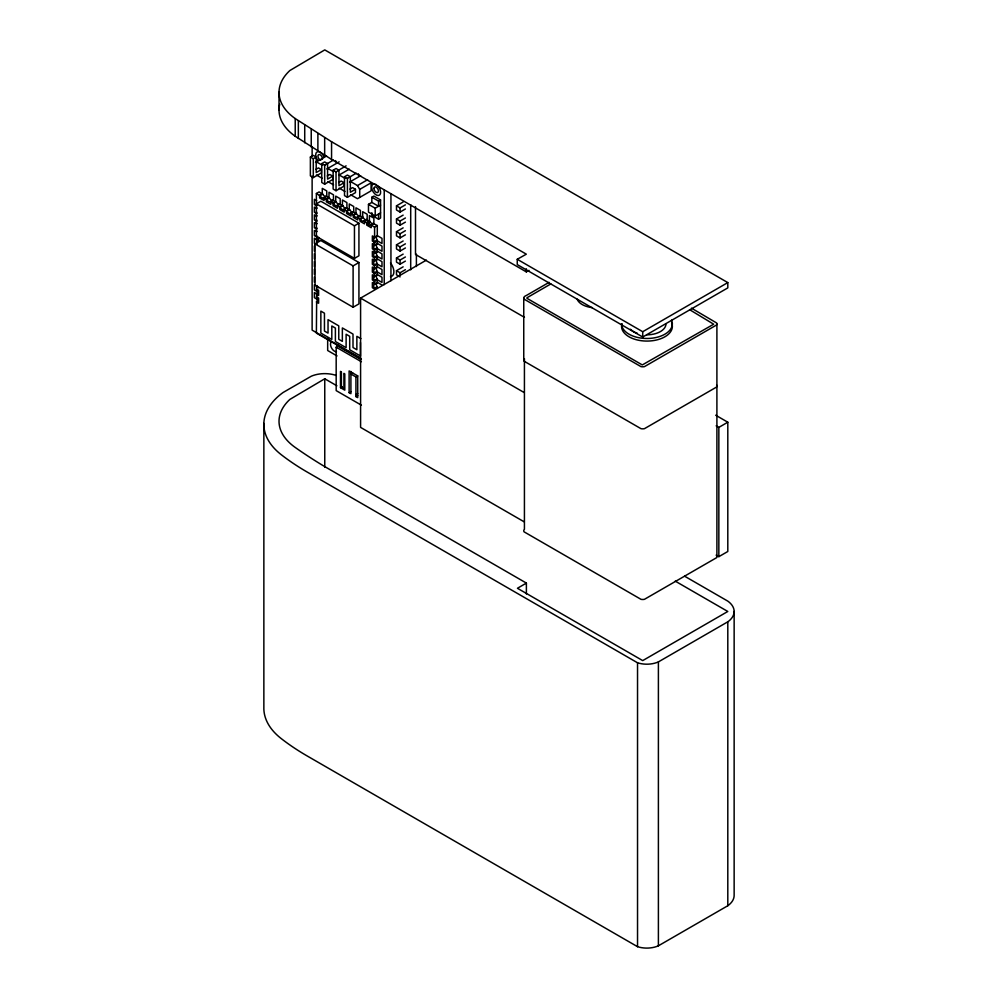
<?xml version="1.0" encoding="UTF-8"?>
<svg xmlns="http://www.w3.org/2000/svg" width="998" height="998" viewBox="0 0 998 998"><rect width="100%" height="100%" fill="white"/><g stroke="black" fill="none" stroke-linecap="round" stroke-linejoin="round"><path stroke-width="1.5" d="M526.383 593.972L526.395 583.094L324.662 466.565A549.362 317.164 0 0 1 298.352 449.636L295.221 447.441A71.494 41.28 0 0 1 289.857 399.425L324.762 378.778L336.887 385.789M381.985 285.016L377.294 282.297L374.599 283.844L372.366 282.559L372.366 287.723L374.599 289.021L374.35 288.123A3.169 1.834 60 0 1 374.35 284.455L374.35 280.363A3.169 1.834 60 0 1 374.35 276.708L374.35 272.604A3.169 1.834 60 0 1 374.35 268.949L374.35 264.732A3.169 1.834 60 0 1 374.35 261.077L374.35 256.973A3.169 1.834 60 0 1 374.35 253.317L374.35 249.226A3.169 1.834 60 0 1 374.35 245.57L374.35 241.466A3.169 1.834 60 0 1 374.35 237.811L377.294 236.177L377.294 225.548L373.215 223.49A3.169 1.834 60 0 1 370.058 221.668L366.503 219.61A3.169 1.834 60 0 1 363.334 217.789L359.779 215.73A3.169 1.834 60 0 1 356.623 213.909L353.067 211.85A3.169 1.834 60 0 1 349.899 210.029L346.256 207.921A3.169 1.834 60 0 1 343.087 206.099L339.532 204.041A3.169 1.834 60 0 1 336.363 202.22L332.821 200.161A3.169 1.834 60 0 1 329.652 198.34L326.296 196.107L323.414 197.841A3.169 1.834 60 0 1 320.246 196.007L316.378 193.487L316.378 236.401L354.452 258.382L358.931 255.8L358.931 223.215L320.857 201.247L316.378 203.829L354.452 225.81L358.931 223.215M326.296 196.107L326.096 196.282A3.169 1.834 60 0 1 322.928 194.46L319.073 191.94L316.378 193.487M333.008 199.987L330.126 201.721A3.169 1.834 60 0 1 326.97 199.887L323.614 197.654M339.732 203.866L336.85 205.6A3.169 1.834 60 0 1 333.681 203.767L330.326 201.534M346.443 207.746L343.561 209.468A3.169 1.834 60 0 1 340.393 207.646L337.05 205.413M353.267 211.676L350.385 213.41A3.169 1.834 60 0 1 347.217 211.576L343.761 209.293M359.979 215.556L357.097 217.29A3.169 1.834 60 0 1 353.928 215.456L350.572 213.223M366.703 219.435L363.821 221.169A3.169 1.834 60 0 1 360.652 219.335L357.296 217.102M373.414 223.315L370.532 225.037A3.169 1.834 60 0 1 367.364 223.215L364.008 220.982M310.378 157.048L313.297 155.364L316.204 157.048L316.204 172.554L321.356 169.585L321.356 172.941L313.297 177.594L310.378 175.922L310.378 157.048L313.297 158.719L316.204 157.048M315.48 162.4L326.533 156.012M321.755 163.61L324.674 161.926L327.581 163.61L327.581 179.129L332.733 176.147L332.733 179.515L324.674 184.168L321.755 182.484L321.755 163.61L324.674 165.294L327.581 163.61M315.867 169.386L318.449 167.901L321.356 169.585M325.909 164.408L333.482 160.029M326.845 168.961L339.17 161.851M333.132 170.184L336.039 168.5L338.958 170.184L338.958 185.69L344.11 182.721L344.11 186.077L336.039 190.73L333.132 189.059L333.132 170.184L336.039 171.856L338.958 170.184M327.244 175.96L329.814 174.475L332.733 176.147M338.547 170.246L346.119 165.868M349.288 169.149L339.17 174.987L344.971 178.33M344.51 176.746L347.416 175.062L350.335 176.746L350.335 192.265L355.475 189.283L355.475 192.651L347.416 197.305L344.51 195.62L344.51 176.746L347.416 178.43L347.416 197.305M338.621 182.522L341.191 181.037L344.11 182.721M347.416 178.43L356.236 173.165M320.046 195.608L322.741 194.049M349.599 182.098L360.665 175.71M326.77 199.475L329.452 197.928M349.999 189.096L352.568 187.612L355.475 189.283M350.548 181.549L357.496 185.566L367.613 179.727M333.482 203.355L336.176 201.808M359.717 197.429L359.717 189.395L371.081 182.834L371.081 190.855L357.496 198.702L350.548 194.685M340.206 207.235L342.888 205.688M347.017 211.177L349.699 209.617M371.83 197.23L378.554 201.109L378.554 206.274L371.83 202.407L371.83 197.23L373.851 196.07L380.562 199.949L380.562 218.038L378.554 219.211L371.83 215.331L371.83 212.749M380.562 212.873L375.198 215.98L368.474 212.1L368.474 204.341L371.83 202.407M353.741 215.057L356.423 213.497M378.554 201.109L380.562 199.949M368.474 204.341L375.198 208.22L380.562 205.114M315.044 285.278L315.044 243.899L320.857 240.543L358.931 262.524L358.931 303.891L353.105 307.247L314.37 284.754L314.37 289.919L317.9 291.965M360.453 218.924L363.135 217.377M369.397 220.995L366.715 222.542L366.715 225.124L371.194 227.719L371.194 225.124L373.876 223.577L373.876 218.15L369.397 215.556L369.397 223.577M367.164 222.804L369.859 221.257M405.4 208.981L400.073 212.063L396.48 209.992L396.48 205.838L403.142 201.995M367.364 223.215L370.058 221.668M396.48 205.838L400.073 207.921L405.4 204.839M370.732 224.862L374.599 227.095L377.294 225.548M405.4 222.117L400.073 225.199L396.48 223.115L396.48 218.974L403.142 215.131M396.48 218.974L400.073 221.045L405.4 217.976M374.599 241.84L377.032 239.919A3.169 1.834 60 0 1 377.032 236.252L377.294 236.177M405.4 234.829L400.073 237.911L396.48 235.84L396.48 231.698L403.142 227.856M374.599 245.483L377.294 243.936L377.294 240.281M396.48 231.698L400.073 233.769L405.4 230.688M374.599 249.6L377.032 247.666A3.169 1.834 60 0 1 377.032 244.011L377.294 243.936M374.599 253.243L377.294 251.696L377.294 248.04M315.044 243.899L353.105 265.88L358.931 262.524M374.599 257.347L377.032 255.426A3.169 1.834 60 0 1 377.032 251.77L377.294 251.696M405.4 247.966L400.073 251.047L396.48 248.976L396.48 244.834L403.142 240.98M374.599 261.002L377.294 259.443L377.294 255.8M396.48 244.834L400.073 246.905L405.4 243.824M374.599 265.106L377.032 263.185A3.169 1.834 60 0 1 377.032 259.53L377.294 259.443M374.599 268.874L377.294 267.314L377.294 263.559M405.4 261.102L400.073 264.183L396.48 262.112L396.48 257.971L403.142 254.116M374.599 272.978L377.032 271.057A3.169 1.834 60 0 1 377.032 267.402L377.294 267.314M396.48 257.971L400.073 260.041L405.4 256.96M374.599 276.621L377.294 275.074L377.294 271.431M374.599 280.737L377.032 278.804A3.169 1.834 60 0 1 377.032 275.149L377.294 275.074M400.073 276.908L396.48 274.837L396.48 270.695L403.142 266.84M374.599 284.38L377.294 282.833L377.294 279.178M396.48 270.695L400.073 272.766L405.4 269.685M374.599 288.484L377.032 286.563A3.169 1.834 60 0 1 377.032 282.908L377.294 282.833M374.599 289.021L377.294 286.937M524.062 521.767L360.59 427.394L360.59 298.115L426.42 260.104M361.376 405.163L336.176 390.617L336.176 347.179L338.347 345.932M279.752 104.216A71.494 41.28 0 0 0 295.221 136.264L331.561 159.443L526.333 271.893L528.99 270.358M352.693 373.002L350.909 374.038L355.937 376.945L357.733 375.909L357.733 397.628L355.937 396.593L355.937 376.945M340.493 387.673L344.797 390.168L344.797 373.876L343.911 373.364L343.911 388.609L341.391 387.162L341.391 371.905L340.493 371.381L340.493 387.673L342.277 386.638M357.733 375.909L349.113 370.932L349.113 392.651L350.909 391.615M549.125 282.334L526.283 295.52A5.227 3.019 0 0 0 524.05 299.126L640.966 366.615A5.227 3.019 0 0 0 644.471 366.615L716.601 324.974A5.227 3.019 0 0 0 716.601 322.953L691.439 308.145M355.937 394.522L357.733 393.499M550.859 283.919L527.044 297.716A2.046 1.185 0 0 0 526.956 298.315L642.3 364.931L713.682 324.213L689.581 309.654M355.937 396.593L357.733 395.557M517.251 259.28L642.712 331.723L727.804 282.596L727.804 287.898L642.712 337.025L517.263 264.595L517.251 259.28L526.333 254.178L331.561 141.741L295.221 118.562A71.494 41.28 0 0 1 289.857 70.534L324.762 49.9L727.804 282.596M716.165 425.834L718.847 427.381L727.804 422.216L727.804 551.495L718.847 556.659L716.165 555.113M526.395 583.094L517.438 588.271L642.712 660.601L727.804 611.475L675.234 581.123M336.201 375.435A22.567 13.036 0 0 0 311.326 376.196L283.108 392.488A88.385 51.023 0 0 0 281.274 454.714A272.329 157.222 0 0 0 306.848 471.854L637.535 662.784A18.837 10.878 0 0 0 658.393 661.899L727.804 621.816A28.505 16.455 0 0 0 727.804 601.133L684.665 576.233M263.859 423.414L263.859 707.332A88.385 51.023 0 0 0 281.274 738.62A272.329 157.222 0 0 0 306.848 755.773L637.535 946.69A18.837 10.878 0 0 0 658.393 945.805L727.804 905.735A28.505 16.455 0 0 0 734.141 895.393L734.141 611.475M316.378 208.22L316.64 208.145A3.169 1.834 60 0 0 316.99 207.821M316.378 215.98L316.64 215.905A3.169 1.834 60 0 0 316.99 215.58M316.378 223.739L316.64 223.664A3.169 1.834 60 0 0 316.99 223.327M316.378 231.499L316.64 231.424A3.169 1.834 60 0 0 316.99 231.087M316.428 161.851L322.217 165.194M327.793 168.412L333.594 171.768M316.428 174.987L322.217 178.33M327.793 181.549L333.594 184.892M339.17 188.123L344.971 191.466M715.678 415.205L727.804 422.216M524.449 317.339L415.505 254.453L415.505 206.598M316.715 200.673L314.37 199.313L314.37 204.49L316.715 205.85M316.715 208.432L314.37 207.073L314.37 212.25L316.715 213.597M316.715 216.192L314.37 214.832L314.37 219.997L316.715 221.356M316.715 223.951L314.37 222.591L314.37 227.756L316.715 229.116M316.715 231.81L314.37 230.463L314.37 235.628L317.9 237.661M317.9 240.244L314.37 238.21L314.37 243.387M316.378 239.894L318.624 241.192L318.624 237.312M360.59 298.115L524.062 392.488M316.378 286.438L318.624 287.723M316.378 289.021L318.624 290.318L318.624 295.483L316.378 294.185M316.715 293.861L314.37 292.514L314.37 297.678L317.9 299.712M316.378 296.78L318.624 298.065L318.624 303.242L316.378 301.945M360.889 338.634L356.86 336.314L356.86 349.749L353.005 347.529L353.005 334.081L342.351 327.93L342.351 341.378L338.771 339.308L338.771 325.859L328.03 319.659L328.03 333.107L324.45 331.037L324.45 313.197L320.857 311.127L320.857 333.107L331.81 339.432L331.81 325.984L335.39 328.055L335.39 341.491L346.119 347.691L346.119 334.243L349.699 336.314L349.699 349.749L360.44 355.962L360.44 342.514M360.191 357.883L312.125 330.126L312.125 176.122M327.094 339.046L329.49 340.418M361.376 359.08L316.378 333.107L316.64 301.334A3.169 1.834 60 0 0 316.64 297.678L316.64 293.587A3.169 1.834 60 0 0 316.64 289.931L316.64 285.827A3.169 1.834 60 0 0 316.99 285.49M339.769 347.179L361.164 359.529M336.176 347.179L361.376 361.725M337.037 355.924L327.668 350.51L327.668 338.122M349.113 392.651L350.909 393.686L350.909 371.456M316.378 204.116L316.64 204.49A3.169 1.834 60 0 1 316.99 205.226M316.378 211.875L316.64 212.25A3.169 1.834 60 0 1 316.99 212.986M316.378 219.635L316.64 220.009A3.169 1.834 60 0 1 316.99 220.745M316.378 227.394L316.64 227.756A3.169 1.834 60 0 1 316.99 228.505M316.378 235.254L316.64 235.628A3.169 1.834 60 0 1 316.64 239.283L316.64 243.387A3.169 1.834 60 0 1 316.99 244.123M358.232 173.714L359.717 176.259M357.496 185.566L359.717 189.395M335.49 160.578L336.962 163.123M727.804 621.816L727.804 905.735M718.847 427.381L718.847 556.659M716.901 323.963L716.901 556.659M658.393 661.899L658.393 945.805M642.712 331.723L642.712 337.025M637.535 662.784L637.535 946.69M526.333 268.786L526.333 271.893M523.75 298.103L523.75 360.166M416.391 254.141L416.391 266.541M410.702 204.727L410.702 269.822M400.073 207.921L400.073 212.063M400.073 221.045L400.073 225.199M400.073 233.769L400.073 237.911M400.073 246.905L400.073 251.047M400.073 260.041L400.073 264.183M400.073 272.766L400.073 275.523M390.942 193.649L390.942 280.762M384.23 189.745L384.23 284.642M378.554 214.034L378.554 219.211M375.198 208.22L375.198 215.98M374.599 227.095L374.599 237.736M354.452 225.81L354.452 258.382M353.105 265.88L353.105 307.247M337.636 344.572L337.636 347.529M336.039 171.856L336.039 190.73M331.561 141.741L331.561 159.443M324.762 378.778L324.762 467.376M324.662 137.674L324.662 155.389M324.674 165.294L324.674 184.168M317.888 133.545L317.888 151.259M314.37 245.97L314.37 251.147M314.37 253.729L314.37 258.894M314.37 261.488L314.37 266.653M314.37 269.235L314.37 274.413M314.37 276.995L314.37 282.172M313.297 158.719L313.297 177.594M312.125 146.556L312.125 155.9M311.239 129.353L311.239 147.068M304.727 125.087L304.727 142.801M298.352 120.758L298.352 138.472M295.221 118.562L295.221 136.264M279.016 92.19L279.016 109.905M716.601 555.649A5.227 3.019 0 0 1 716.601 557.682L644.471 599.311A5.227 3.019 0 0 1 640.966 599.311L524.05 531.822A5.227 3.019 0 0 1 524.424 529.327L524.424 358.681A5.227 3.019 0 0 0 524.05 361.176L640.966 428.666A5.227 3.019 0 0 0 644.471 428.666L716.601 387.037A5.227 3.019 0 0 0 716.601 385.003M665.965 323.926A18.999 10.966 0 0 1 646.816 334.804M637.335 333.282A18.999 10.966 0 0 1 630.437 329.24M671.542 320.158A25.387 14.658 0 0 1 650.072 338.372A25.387 14.658 0 0 1 621.579 323.714M671.542 322.741A25.387 14.658 0 0 1 647.864 341.066A25.387 14.658 0 0 1 622.004 323.751M592.276 307.609A18.999 10.966 0 0 1 577.118 299.126M317.95 160.603A6.337 3.655 60 0 1 317.027 151.933A6.337 3.655 60 0 1 324.063 157.073M377.331 185.416A6.337 3.655 60 0 1 379.602 195.047A6.337 3.655 60 0 1 372.104 189.583A6.337 3.655 60 0 1 376.171 184.568M320.77 160.254A3.169 1.834 60 0 1 317.963 156.349A3.169 1.834 60 0 1 320.383 154.952A3.169 1.834 60 0 1 322.354 159.331M336.476 351.708A5.626 3.256 60 0 1 331.324 347.554A5.626 3.256 60 0 1 331.673 341.703M337.935 346.269A5.626 3.256 60 0 0 337.299 344.946A5.626 3.256 60 0 0 338.185 346.119M390.48 262.973A9.643 5.564 60 0 1 393.886 271.768A9.643 5.564 60 0 1 390.468 276.621M322.279 193.787L319.597 195.334L319.597 197.928L324.076 200.511L324.076 197.928L326.758 196.369L326.758 190.942L322.279 188.36L322.279 193.787M329.003 197.666L326.309 199.213L326.309 201.808L330.787 204.39L330.787 201.808L333.482 200.249L333.482 194.822L329.003 192.24L329.003 197.666M335.715 201.546L333.033 203.093L333.033 205.675L337.511 208.27L337.511 205.675L340.193 204.128L340.193 198.702L335.715 196.119L335.715 201.546M342.426 205.426L339.744 206.973L339.744 209.555L344.223 212.15L344.223 209.555L346.905 208.008L346.905 202.582L342.426 199.987L342.426 205.426M349.25 209.355L346.556 210.902L346.556 213.497L351.034 216.079L351.034 213.497L353.729 211.938L353.729 206.511L349.25 203.929L349.25 209.355M355.962 213.235L353.28 214.782L353.28 217.377L357.758 219.959L357.758 217.377L360.44 215.817L360.44 210.391L355.962 207.809L355.962 213.235M362.686 217.115L359.991 218.662L359.991 221.244L364.47 223.839L364.47 221.244L367.164 219.697L367.164 214.271L362.686 211.688L362.686 217.115M377.294 235.64L374.599 237.2L372.366 235.902L372.366 241.079L374.599 242.364L377.294 240.817L381.985 243.524L381.985 238.36L377.294 235.64M377.294 243.4L374.599 244.947L372.366 243.662L372.366 248.826L374.599 250.124L377.294 248.577L381.985 251.284L381.985 246.119L377.294 243.4M377.294 251.159L374.599 252.706L372.366 251.421L372.366 256.586L374.599 257.883L377.294 256.324L381.985 259.043L381.985 253.866L377.294 251.159M377.294 258.919L374.599 260.466L372.366 259.168L372.366 264.345L374.599 265.643L377.294 264.083L381.985 266.803L381.985 261.626L377.294 258.919M377.294 266.778L374.599 268.337L372.366 267.04L372.366 272.217L374.599 273.502L377.294 271.955L381.985 274.675L381.985 269.497L377.294 266.778M377.294 274.537L374.599 276.097L372.366 274.799L372.366 279.964L374.599 281.261L377.294 279.714L381.985 282.422L381.985 277.257L377.294 274.537M373.926 188.447A3.169 1.834 60 0 0 377.294 192.626A3.169 1.834 60 0 0 377.294 188.148A3.169 1.834 60 0 0 373.926 188.447"/></g></svg>
